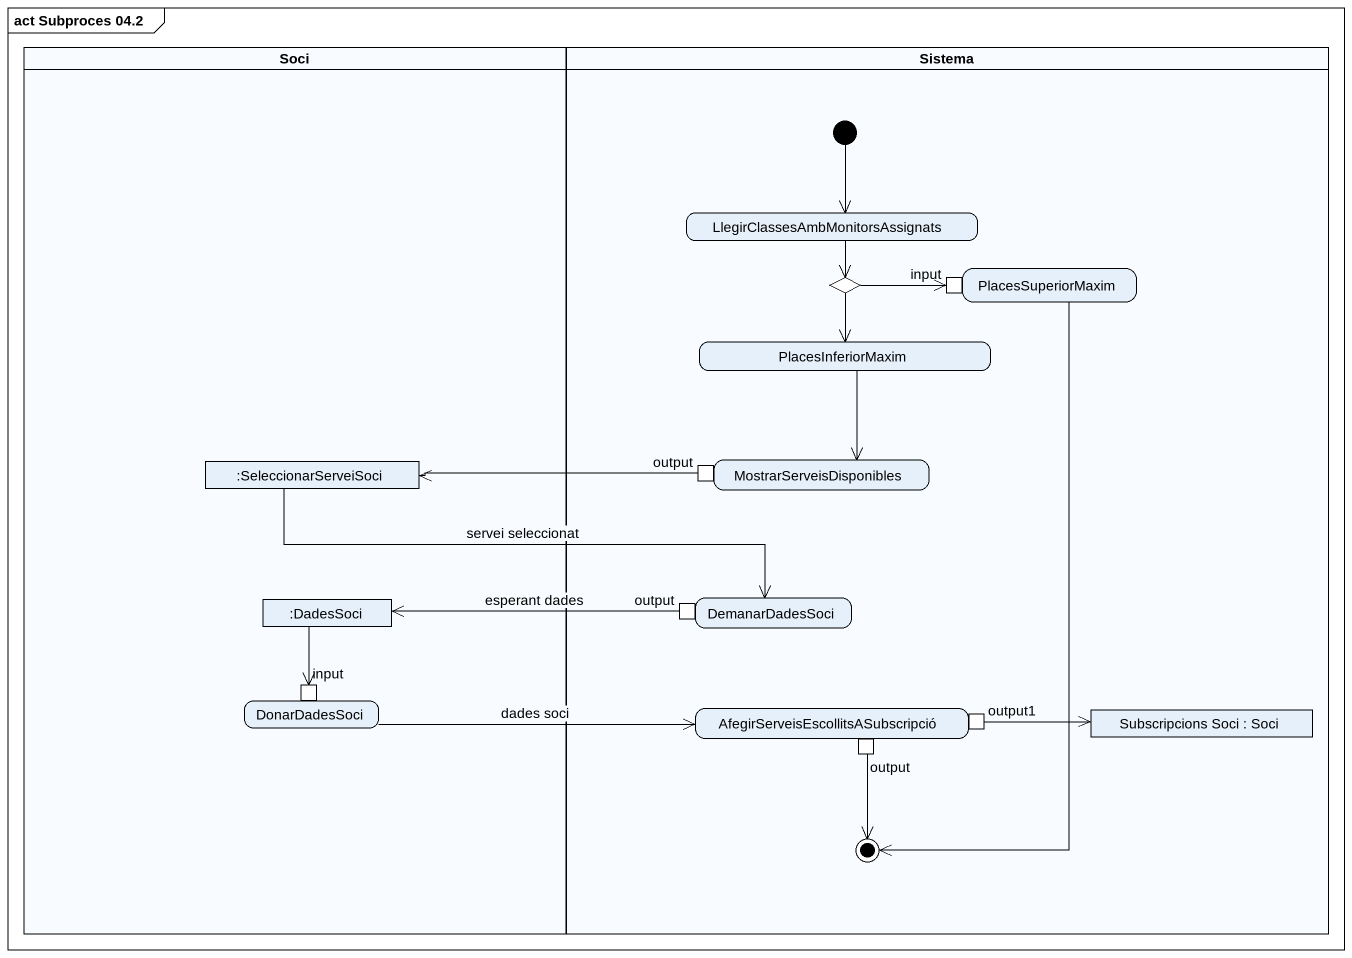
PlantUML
@startuml
mainframe act Subproces 04.2
hide empty description
state Soci <<partition>> {
  state ":SeleccionarServeiSoci" as SeleccionarServeiSoci <<object>>
  state ":DadesSoci" as DadesSoci <<object>>
  state DonarDadesSoci {
    state "input" as input_2 <<inputPin>>
  }
}
state Sistema <<partition>> {
  state "LlegirClassesAmbMonitorsAssignats" as LlegirClassesAmbMonitorsAssi
  state choice1 <<choice>>
  state PlacesSuperiorMaxim {
    state input <<inputPin>>
  }
  state PlacesInferiorMaxim
  state MostrarServeisDisponibles {
    state output <<outputPin>>
  }
  state DemanarDadesSoci {
    state "output" as output_2 <<outputPin>>
  }
  state "AfegirServeisEscollitsASubscripció" as AfegirServeisEscollitsASubsc {
    state output1 <<outputPin>>
    state "output" as output_3 <<outputPin>>
  }
  state "Subscripcions Soci : Soci" as Subscripcions_Soci <<object>>
  state final1 <<end>>
  [*] --> LlegirClassesAmbMonitorsAssi
}
LlegirClassesAmbMonitorsAssi --> choice1
choice1 -right-> input
choice1 --> PlacesInferiorMaxim
PlacesSuperiorMaxim --> final1
PlacesInferiorMaxim --> MostrarServeisDisponibles
SeleccionarServeiSoci -right-> DemanarDadesSoci : servei seleccionat
output -left-> SeleccionarServeiSoci
DadesSoci --> input_2
output_2 -left-> DadesSoci : esperant dades
DonarDadesSoci -right-> AfegirServeisEscollitsASubsc : dades soci
output1 -right-> Subscripcions_Soci
output_3 --> final1
@enduml
